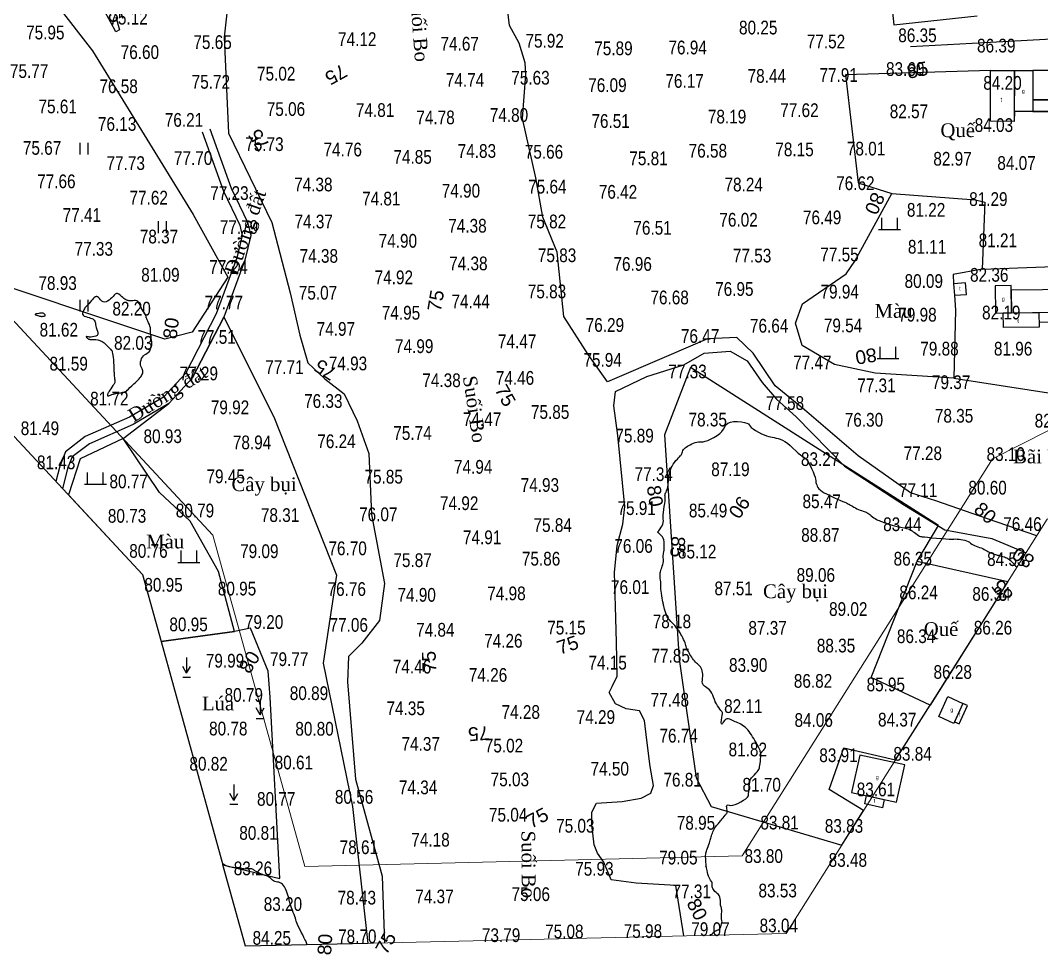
# Model space of a CAD drawing. Header units: metres. Extents: x 429565 to 431255, y 2472510 to 2473324.
# Drawn here: x 429806.6 to 430066.9, y 2472595.3 to 2472833.3 of the extents above; entities that cross this region are included whole.
import ezdxf
from ezdxf.enums import TextEntityAlignment as Align

# ---------------------------------------------------------------- set-up
doc = ezdxf.new("R2010")
doc.units = ezdxf.units.M
doc.layers.get('0').update_dxf_attribs({"color": 50})
for name, color, linetype in [('co2000', 3, 'Continuous'), ('Docao', 7, 'Continuous'), ('duong', 9, 'Continuous'), ('Ghichu', 7, 'Continuous'), ('hanh nha', 6, 'Continuous'), ('lua2000', 3, 'Continuous'), ('mau2000', 3, 'Continuous'), ('MHBS_DongMuc', 3, 'Continuous'), ('nha', 6, 'Continuous'), ('RG', 3, 'Continuous'), ('San', 2, 'Continuous'), ('thuyhe', 4, 'Continuous'), ('tuong', 1, 'Continuous')]:
    doc.layers.add(name, color=color, linetype=linetype)
doc.layers.add('PLine_74', color=74, linetype='Continuous', lineweight=0)
doc.styles.add('ghichu', font='times.ttf', dxfattribs={"height": 1.5})
doc.styles.get("Standard").update_dxf_attribs({"font": 'arial.ttf'})
doc.linetypes.add('DUONG_MEP_NUOC', pattern='A,0.2,[130,ltypeshp.shx,S=0.15,R=0,X=0,Y=0.15],0.05,[130,ltypeshp.shx,S=0.15,R=0,X=0,Y=0.15],1', length=1.25)
doc.linetypes.add('DUONG_MEP_NUOC1', pattern='A,0.2,[130,ltypeshp.shx,S=0.15,R=0,X=0,Y=-0.15],0.05,[130,ltypeshp.shx,S=0.15,R=0,X=0,Y=-0.15],1', length=1.25)
doc.linetypes.add('R_GIOI_TV', pattern='A,0,[133,ltypeshp.shx,S=0.04,R=0,X=-0.03,Y=0],-0.5', length=0.5)

# ---------------------------------------------------------------- blocks, each defined once
blk = doc.blocks.new('cothap')
for p, q in [((-0.214, 0.74), (-0.214, -0.01)), ((0.286, 0.74), (0.286, -0.01))]:
    blk.add_line(p, q)
blk = doc.blocks.new('mau')
for p, q in [((-0.5, 0), (-0.5, 0.75)), ((0.5, 0), (0.5, 0.75)), ((-0.7, 0), (0.7, 0))]:
    blk.add_line(p, q)
blk = doc.blocks.new('luanuoc')
for p, q in [((0, 1), (0, 0)), ((0, 0), (-0.25, 0.433)), ((0, 0), (0.25, 0.433)), ((-0.25, -0.25), (0.25, -0.25))]:
    blk.add_line(p, q)
blk = doc.blocks.new('A$Ce915ad33')
at = {"layer": 'duong', "color": 8}
for points in [[(429852.92, 2472804.93), (429858.41, 2472789.78), (429862.54, 2472781.17), (429863.16, 2472778.48), (429861.82, 2472772.82), (429856.52, 2472758.52), (429848.7, 2472743.33), (429843.13, 2472737.32), (429834.42, 2472732.2), (429823.11, 2472727.27), (429818.08, 2472723.42), (429816.65, 2472719.74), (429815.68, 2472715.82)], [(429854.89, 2472805.64), (429860.34, 2472790.59), (429864.53, 2472781.87), (429865.32, 2472778.47), (429863.83, 2472772.22), (429858.44, 2472757.67), (429850.43, 2472742.11), (429844.46, 2472735.66), (429835.38, 2472730.33), (429824.19, 2472725.45), (429819.83, 2472722.11), (429818.65, 2472719.1), (429817.39, 2472713.99)]]:
    blk.add_lwpolyline(points, dxfattribs=at)
at = {"layer": 'Ghichu', "color": 8}
for points in [[(429919.31, 2472742.68, 0, 0, 0), (429918.8, 2472746.15, 2, 0, 0), (429918.29, 2472749.62, 0, 0, 0)], [(429934.28, 2472627.05, 0, 0, 0), (429934.26, 2472630.56, 2, 0, 0), (429934.23, 2472634.07, 0, 0, 0)]]:
    blk.add_lwpolyline(points, format="xyseb", dxfattribs=at)
at = {"layer": 'MHBS_DongMuc', "color": 8, "elevation": 82}
for points in [[(429834.05, 2472761.9), (429833.88, 2472761.94), (429833.71, 2472762), (429833.55, 2472762.07), (429833.39, 2472762.16), (429833.21, 2472762.28), (429832.99, 2472762.45), (429832.73, 2472762.67), (429832.42, 2472762.94), (429832.07, 2472763.27), (429831.72, 2472763.55), (429831.38, 2472763.69), (429831.07, 2472763.69), (429830.78, 2472763.56), (429830.52, 2472763.29), (429830.25, 2472762.95), (429829.94, 2472762.64), (429829.61, 2472762.34), (429829.24, 2472762.05), (429828.84, 2472761.78), (429828.44, 2472761.59), (429828.05, 2472761.52), (429827.69, 2472761.58), (429827.35, 2472761.77), (429827.04, 2472762.09), (429826.75, 2472762.43), (429826.49, 2472762.68), (429826.27, 2472762.85), (429826.09, 2472762.94), (429825.94, 2472762.94), (429825.82, 2472762.9), (429825.71, 2472762.86), (429825.62, 2472762.82), (429825.55, 2472762.79), (429825.49, 2472762.75), (429825.41, 2472762.68), (429825.26, 2472762.52), (429825.05, 2472762.28), (429824.76, 2472761.95), (429824.41, 2472761.54), (429824.05, 2472761.12), (429823.76, 2472760.79), (429823.53, 2472760.54), (429823.36, 2472760.37), (429823.26, 2472760.29), (429823.17, 2472760.21), (429823.06, 2472760.05), (429822.93, 2472759.83), (429822.77, 2472759.52), (429822.59, 2472759.15), (429822.46, 2472758.76), (429822.47, 2472758.44), (429822.61, 2472758.17), (429822.88, 2472757.97), (429823.29, 2472757.82), (429823.74, 2472757.71), (429824.14, 2472757.59), (429824.49, 2472757.47), (429824.79, 2472757.35), (429825.04, 2472757.23), (429825.25, 2472757.09), (429825.42, 2472756.91), (429825.55, 2472756.69), (429825.66, 2472756.43), (429825.72, 2472756.13), (429825.78, 2472755.8), (429825.86, 2472755.43), (429825.97, 2472755.03), (429826.1, 2472754.59), (429826.25, 2472754.13), (429826.35, 2472753.69), (429826.32, 2472753.33), (429826.16, 2472753.05), (429825.87, 2472752.85), (429825.45, 2472752.73), (429825, 2472752.66), (429824.6, 2472752.63), (429824.25, 2472752.62), (429823.96, 2472752.65), (429823.72, 2472752.7), (429823.54, 2472752.75), (429823.43, 2472752.75), (429823.39, 2472752.7), (429823.42, 2472752.61), (429823.52, 2472752.48), (429823.65, 2472752.33), (429823.77, 2472752.22), (429823.87, 2472752.14), (429823.96, 2472752.09), (429824.04, 2472752.08), (429824.11, 2472752.07), (429824.17, 2472752.07), (429824.22, 2472752.06), (429824.28, 2472752.04), (429824.32, 2472752.03), (429824.42, 2472752.01), (429824.61, 2472751.99), (429824.91, 2472751.98), (429825.31, 2472751.97), (429825.81, 2472751.96), (429826.36, 2472751.9), (429826.9, 2472751.75), (429827.43, 2472751.49), (429827.95, 2472751.13), (429828.47, 2472750.67), (429828.93, 2472750.2), (429829.31, 2472749.81), (429829.59, 2472749.51), (429829.79, 2472749.29), (429829.9, 2472749.16), (429829.97, 2472749.02), (429830.03, 2472748.78), (429830.1, 2472748.44), (429830.17, 2472748), (429830.24, 2472747.45), (429830.31, 2472746.89), (429830.36, 2472746.39), (429830.39, 2472745.95), (429830.42, 2472745.57), (429830.43, 2472745.26), (429830.43, 2472744.98), (429830.44, 2472744.71), (429830.45, 2472744.43), (429830.46, 2472744.16), (429830.47, 2472743.89), (429830.49, 2472743.61), (429830.51, 2472743.32), (429830.53, 2472743), (429830.56, 2472742.67), (429830.6, 2472742.32), (429830.63, 2472741.99), (429830.66, 2472741.71), (429830.68, 2472741.48), (429830.69, 2472741.3), (429830.69, 2472741.17), (429830.66, 2472741.04), (429830.57, 2472740.84), (429830.42, 2472740.58), (429830.22, 2472740.25), (429829.95, 2472739.86), (429829.68, 2472739.46), (429829.45, 2472739.13), (429829.27, 2472738.87), (429829.13, 2472738.66), (429829.05, 2472738.52), (429828.98, 2472738.41), (429828.93, 2472738.28), (429828.88, 2472738.14), (429828.84, 2472737.99), (429828.81, 2472737.83), (429828.81, 2472737.69), (429828.85, 2472737.61), (429828.95, 2472737.58), (429829.09, 2472737.62), (429829.29, 2472737.72), (429829.56, 2472737.85), (429829.93, 2472737.97), (429830.39, 2472738.1), (429830.95, 2472738.22), (429831.61, 2472738.34), (429832.25, 2472738.45), (429832.76, 2472738.56), (429833.14, 2472738.64), (429833.4, 2472738.72), (429833.52, 2472738.78), (429833.63, 2472738.88), (429833.84, 2472739.08), (429834.14, 2472739.36), (429834.54, 2472739.74), (429835.04, 2472740.21), (429835.53, 2472740.67), (429835.92, 2472741.04), (429836.2, 2472741.31), (429836.38, 2472741.47), (429836.46, 2472741.54), (429836.5, 2472741.58), (429836.58, 2472741.67), (429836.7, 2472741.81), (429836.86, 2472742), (429837.07, 2472742.23), (429837.28, 2472742.49), (429837.45, 2472742.74), (429837.6, 2472742.99), (429837.71, 2472743.24), (429837.79, 2472743.48), (429837.83, 2472743.73), (429837.82, 2472743.99), (429837.75, 2472744.27), (429837.64, 2472744.56), (429837.47, 2472744.86), (429837.31, 2472745.18), (429837.22, 2472745.53), (429837.2, 2472745.9), (429837.24, 2472746.3), (429837.36, 2472746.73), (429837.52, 2472747.14), (429837.73, 2472747.5), (429837.97, 2472747.82), (429838.26, 2472748.08), (429838.59, 2472748.29), (429838.91, 2472748.48), (429839.18, 2472748.69), (429839.4, 2472748.9), (429839.58, 2472749.12), (429839.71, 2472749.36), (429839.81, 2472749.6), (429839.9, 2472749.83), (429839.97, 2472750.07), (429840.04, 2472750.3), (429840.09, 2472750.53), (429840.12, 2472750.79), (429840.13, 2472751.09), (429840.11, 2472751.44), (429840.06, 2472751.84), (429839.99, 2472752.29), (429839.91, 2472752.74), (429839.85, 2472753.17), (429839.82, 2472753.56), (429839.8, 2472753.93), (429839.81, 2472754.27), (429839.8, 2472754.6), (429839.75, 2472754.97), (429839.65, 2472755.36), (429839.5, 2472755.79), (429839.31, 2472756.24), (429839.12, 2472756.66), (429838.96, 2472757), (429838.84, 2472757.25), (429838.75, 2472757.42), (429838.7, 2472757.5), (429838.67, 2472757.55), (429838.65, 2472757.6), (429838.64, 2472757.67), (429838.64, 2472757.76), (429838.65, 2472757.85), (429838.63, 2472757.99), (429838.55, 2472758.2), (429838.41, 2472758.48), (429838.21, 2472758.82), (429837.95, 2472759.24), (429837.68, 2472759.68), (429837.44, 2472760.09), (429837.23, 2472760.48), (429837.06, 2472760.84), (429836.92, 2472761.18), (429836.76, 2472761.47), (429836.56, 2472761.69), (429836.3, 2472761.84), (429835.99, 2472761.91), (429835.63, 2472761.91), (429835.26, 2472761.88), (429834.94, 2472761.86), (429834.66, 2472761.85), (429834.42, 2472761.86), (429834.22, 2472761.87), (429834.05, 2472761.9)], [(429812.68, 2472758.53), (429812.56, 2472758.63), (429812.46, 2472758.7), (429812.38, 2472758.74), (429812.31, 2472758.75), (429812.25, 2472758.75), (429812.19, 2472758.75), (429812.14, 2472758.74), (429812.09, 2472758.74), (429812.05, 2472758.74), (429811.97, 2472758.73), (429811.83, 2472758.71), (429811.6, 2472758.68), (429811.31, 2472758.64), (429810.94, 2472758.58), (429810.61, 2472758.51), (429810.42, 2472758.44), (429810.38, 2472758.36), (429810.48, 2472758.27), (429810.73, 2472758.18), (429811.03, 2472758.1), (429811.29, 2472758.03), (429811.52, 2472757.97), (429811.71, 2472757.94), (429811.85, 2472757.91), (429811.99, 2472757.9), (429812.14, 2472757.9), (429812.3, 2472757.91), (429812.48, 2472757.93), (429812.66, 2472757.95), (429812.82, 2472757.99), (429812.92, 2472758.06), (429812.95, 2472758.15), (429812.91, 2472758.26), (429812.81, 2472758.4), (429812.68, 2472758.53)], [(429982.78, 2472600.24), (429983.31, 2472600.93), (429983.46, 2472601.08), (429983.59, 2472601.21), (429983.73, 2472601.31), (429983.86, 2472601.37), (429983.99, 2472601.42), (429984.12, 2472601.48), (429984.26, 2472601.53), (429984.41, 2472601.59), (429984.56, 2472601.65), (429984.71, 2472601.74), (429984.86, 2472601.9), (429985, 2472602.12), (429985.13, 2472602.4), (429985.26, 2472602.75), (429985.36, 2472603.1), (429985.43, 2472603.41), (429985.46, 2472603.68), (429985.45, 2472603.9), (429985.4, 2472604.08), (429985.34, 2472604.26), (429985.31, 2472604.52), (429985.3, 2472604.85), (429985.31, 2472605.24), (429985.34, 2472605.71), (429985.38, 2472606.17), (429985.38, 2472606.58), (429985.36, 2472606.91), (429985.31, 2472607.19), (429985.24, 2472607.4), (429985.16, 2472607.61), (429985.1, 2472607.88), (429985.06, 2472608.21), (429985.04, 2472608.61), (429985.03, 2472609.07), (429985, 2472609.53), (429984.91, 2472609.95), (429984.75, 2472610.32), (429984.52, 2472610.64), (429984.23, 2472610.91), (429983.93, 2472611.16), (429983.66, 2472611.4), (429983.45, 2472611.64), (429983.27, 2472611.88), (429983.14, 2472612.11), (429983.04, 2472612.34), (429982.97, 2472612.56), (429982.93, 2472612.77), (429982.93, 2472612.97), (429982.95, 2472613.17), (429982.96, 2472613.36), (429982.92, 2472613.57), (429982.84, 2472613.8), (429982.71, 2472614.04), (429982.54, 2472614.29), (429982.34, 2472614.58), (429982.17, 2472614.92), (429982.01, 2472615.31), (429981.88, 2472615.76), (429981.76, 2472616.25), (429981.66, 2472616.72), (429981.57, 2472617.1), (429981.51, 2472617.37), (429981.46, 2472617.55), (429981.43, 2472617.64), (429981.4, 2472617.67), (429981.39, 2472617.7), (429981.38, 2472617.73), (429981.37, 2472617.76), (429981.37, 2472617.78), (429981.37, 2472617.8), (429981.38, 2472617.82), (429981.39, 2472617.84), (429981.4, 2472617.86), (429981.41, 2472617.88), (429981.41, 2472617.95), (429981.41, 2472618.13), (429981.39, 2472618.41), (429981.36, 2472618.79), (429981.32, 2472619.27), (429981.29, 2472619.77), (429981.27, 2472620.21), (429981.27, 2472620.59), (429981.3, 2472620.89), (429981.34, 2472621.14), (429981.4, 2472621.38), (429981.5, 2472621.67), (429981.61, 2472622.02), (429981.75, 2472622.42), (429981.92, 2472622.88), (429982.09, 2472623.35), (429982.23, 2472623.76), (429982.36, 2472624.13), (429982.46, 2472624.45), (429982.54, 2472624.73), (429982.62, 2472624.99), (429982.7, 2472625.28), (429982.79, 2472625.58), (429982.89, 2472625.9), (429982.99, 2472626.25), (429983.11, 2472626.6), (429983.26, 2472626.94), (429983.43, 2472627.27), (429983.63, 2472627.59), (429983.86, 2472627.91), (429984.09, 2472628.21), (429984.31, 2472628.48), (429984.52, 2472628.73), (429984.71, 2472628.95), (429984.88, 2472629.15), (429985.06, 2472629.35), (429985.26, 2472629.59), (429985.49, 2472629.85), (429985.74, 2472630.15), (429986.01, 2472630.47), (429986.28, 2472630.79), (429986.49, 2472631.06), (429986.64, 2472631.28), (429986.75, 2472631.46), (429986.8, 2472631.59), (429986.81, 2472631.71), (429986.8, 2472631.9), (429986.77, 2472632.13), (429986.72, 2472632.41), (429986.65, 2472632.75), (429986.6, 2472633.07), (429986.65, 2472633.29), (429986.78, 2472633.41), (429986.99, 2472633.44), (429987.3, 2472633.37), (429987.69, 2472633.31), (429988.18, 2472633.37), (429988.77, 2472633.53), (429989.45, 2472633.81), (429990.22, 2472634.19), (429990.96, 2472634.62), (429991.53, 2472635.02), (429991.94, 2472635.39), (429992.17, 2472635.74), (429992.24, 2472636.05), (429992.24, 2472636.38), (429992.25, 2472636.75), (429992.29, 2472637.18), (429992.34, 2472637.65), (429992.41, 2472638.18), (429992.48, 2472638.68), (429992.54, 2472639.09), (429992.57, 2472639.41), (429992.59, 2472639.64), (429992.59, 2472639.77), (429992.63, 2472639.89), (429992.76, 2472640.09), (429992.98, 2472640.36), (429993.29, 2472640.7), (429993.7, 2472641.12), (429994.11, 2472641.54), (429994.44, 2472641.9), (429994.69, 2472642.21), (429994.86, 2472642.45), (429994.94, 2472642.64), (429994.99, 2472642.84), (429995.04, 2472643.14), (429995.1, 2472643.53), (429995.16, 2472644.02), (429995.23, 2472644.61), (429995.29, 2472645.19), (429995.34, 2472645.65), (429995.37, 2472646.01), (429995.38, 2472646.26), (429995.37, 2472646.4), (429995.35, 2472646.5), (429995.32, 2472646.64), (429995.27, 2472646.83), (429995.21, 2472647.06), (429995.14, 2472647.33), (429995.03, 2472647.65), (429994.88, 2472648), (429994.69, 2472648.41), (429994.45, 2472648.85), (429994.16, 2472649.34), (429993.86, 2472649.84), (429993.55, 2472650.33), (429993.25, 2472650.81), (429992.95, 2472651.28), (429992.65, 2472651.74), (429992.34, 2472652.18), (429992.02, 2472652.57), (429991.68, 2472652.93), (429991.33, 2472653.25), (429990.96, 2472653.53), (429990.59, 2472653.77), (429990.23, 2472653.99), (429989.87, 2472654.19), (429989.52, 2472654.35), (429989.18, 2472654.49), (429988.84, 2472654.61), (429988.49, 2472654.75), (429988.14, 2472654.91), (429987.78, 2472655.07), (429987.41, 2472655.25), (429987.05, 2472655.37), (429986.71, 2472655.36), (429986.38, 2472655.21), (429986.07, 2472654.92), (429985.78, 2472654.5), (429985.54, 2472654.14), (429985.38, 2472654.01), (429985.29, 2472654.12), (429985.28, 2472654.47), (429985.35, 2472655.05), (429985.45, 2472655.69), (429985.51, 2472656.21), (429985.56, 2472656.6), (429985.57, 2472656.85), (429985.56, 2472656.99), (429985.5, 2472657.09), (429985.38, 2472657.27), (429985.19, 2472657.52), (429984.94, 2472657.84), (429984.63, 2472658.24), (429984.3, 2472658.69), (429984.01, 2472659.17), (429983.74, 2472659.7), (429983.51, 2472660.26), (429983.31, 2472660.85), (429983.1, 2472661.43), (429982.86, 2472661.94), (429982.58, 2472662.37), (429982.26, 2472662.74), (429981.9, 2472663.03), (429981.55, 2472663.28), (429981.25, 2472663.5), (429981, 2472663.7), (429980.8, 2472663.88), (429980.64, 2472664.04), (429980.53, 2472664.22), (429980.46, 2472664.48), (429980.43, 2472664.82), (429980.44, 2472665.25), (429980.49, 2472665.75), (429980.54, 2472666.27), (429980.54, 2472666.75), (429980.5, 2472667.19), (429980.41, 2472667.6), (429980.29, 2472667.97), (429980.12, 2472668.3), (429979.93, 2472668.6), (429979.72, 2472668.88), (429979.48, 2472669.13), (429979.21, 2472669.36), (429978.94, 2472669.58), (429978.67, 2472669.83), (429978.42, 2472670.11), (429978.18, 2472670.42), (429977.95, 2472670.75), (429977.73, 2472671.1), (429977.51, 2472671.45), (429977.29, 2472671.79), (429977.08, 2472672.14), (429976.87, 2472672.49), (429976.67, 2472672.83), (429976.51, 2472673.16), (429976.38, 2472673.47), (429976.29, 2472673.78), (429976.22, 2472674.07), (429976.15, 2472674.37), (429976.03, 2472674.72), (429975.87, 2472675.11), (429975.67, 2472675.55), (429975.43, 2472676.02), (429975.18, 2472676.49), (429974.97, 2472676.89), (429974.78, 2472677.24), (429974.63, 2472677.53), (429974.51, 2472677.76), (429974.36, 2472677.99), (429974.13, 2472678.3), (429973.81, 2472678.69), (429973.4, 2472679.15), (429972.91, 2472679.68), (429972.43, 2472680.19), (429972.05, 2472680.59), (429971.78, 2472680.88), (429971.61, 2472681.06), (429971.55, 2472681.13), (429971.54, 2472681.14), (429971.53, 2472681.17), (429971.52, 2472681.2), (429971.51, 2472681.23), (429971.49, 2472681.28), (429971.46, 2472681.38), (429971.39, 2472681.58), (429971.29, 2472681.88), (429971.15, 2472682.29), (429970.98, 2472682.8), (429970.82, 2472683.31), (429970.69, 2472683.73), (429970.59, 2472684.06), (429970.54, 2472684.29), (429970.52, 2472684.43), (429970.51, 2472684.52), (429970.5, 2472684.6), (429970.49, 2472684.67), (429970.48, 2472684.74), (429970.46, 2472684.81), (429970.43, 2472684.93), (429970.38, 2472685.19), (429970.31, 2472685.57), (429970.22, 2472686.07), (429970.12, 2472686.71), (429970.01, 2472687.36), (429969.94, 2472687.92), (429969.89, 2472688.38), (429969.87, 2472688.74), (429969.88, 2472689.01), (429969.9, 2472689.25), (429969.89, 2472689.55), (429969.87, 2472689.89), (429969.82, 2472690.28), (429969.76, 2472690.72), (429969.7, 2472691.17), (429969.67, 2472691.57), (429969.66, 2472691.94), (429969.67, 2472692.26), (429969.7, 2472692.55), (429969.77, 2472692.83), (429969.85, 2472693.15), (429969.95, 2472693.49), (429970.08, 2472693.86), (429970.23, 2472694.27), (429970.37, 2472694.67), (429970.47, 2472695.06), (429970.52, 2472695.42), (429970.54, 2472695.76), (429970.52, 2472696.07), (429970.48, 2472696.38), (429970.47, 2472696.68), (429970.48, 2472696.99), (429970.52, 2472697.29), (429970.58, 2472697.6), (429970.64, 2472697.94), (429970.69, 2472698.34), (429970.72, 2472698.79), (429970.74, 2472699.3), (429970.74, 2472699.88), (429970.7, 2472700.45), (429970.61, 2472700.95), (429970.46, 2472701.38), (429970.25, 2472701.75), (429969.98, 2472702.05), (429969.71, 2472702.29), (429969.49, 2472702.49), (429969.32, 2472702.65), (429969.21, 2472702.76), (429969.15, 2472702.83), (429969.13, 2472702.88), (429969.12, 2472702.93), (429969.12, 2472702.98), (429969.14, 2472703.02), (429969.18, 2472703.06), (429969.24, 2472703.14), (429969.35, 2472703.29), (429969.51, 2472703.51), (429969.71, 2472703.8), (429969.96, 2472704.16), (429970.2, 2472704.56), (429970.37, 2472704.98), (429970.48, 2472705.4), (429970.52, 2472705.84), (429970.49, 2472706.28), (429970.46, 2472706.77), (429970.46, 2472707.33), (429970.5, 2472707.97), (429970.59, 2472708.68), (429970.71, 2472709.46), (429970.84, 2472710.22), (429970.93, 2472710.86), (429970.97, 2472711.37), (429970.98, 2472711.75), (429970.95, 2472712.01), (429970.92, 2472712.22), (429970.93, 2472712.43), (429970.98, 2472712.66), (429971.07, 2472712.9), (429971.19, 2472713.15), (429971.33, 2472713.42), (429971.45, 2472713.74), (429971.56, 2472714.09), (429971.64, 2472714.49), (429971.72, 2472714.93), (429971.77, 2472715.36), (429971.82, 2472715.73), (429971.86, 2472716.05), (429971.88, 2472716.31), (429971.9, 2472716.51), (429971.9, 2472716.68), (429971.91, 2472716.83), (429971.91, 2472716.97), (429971.91, 2472717.1), (429971.91, 2472717.22), (429971.93, 2472717.38), (429971.98, 2472717.61), (429972.06, 2472717.92), (429972.18, 2472718.31), (429972.34, 2472718.78), (429972.53, 2472719.28), (429972.76, 2472719.77), (429973.03, 2472720.24), (429973.35, 2472720.7), (429973.71, 2472721.14), (429974.07, 2472721.54), (429974.36, 2472721.87), (429974.61, 2472722.14), (429974.8, 2472722.34), (429974.93, 2472722.47), (429975.04, 2472722.59), (429975.13, 2472722.74), (429975.23, 2472722.93), (429975.31, 2472723.16), (429975.39, 2472723.42), (429975.49, 2472723.69), (429975.63, 2472723.94), (429975.82, 2472724.18), (429976.05, 2472724.4), (429976.33, 2472724.6), (429976.64, 2472724.8), (429976.99, 2472724.99), (429977.36, 2472725.18), (429977.76, 2472725.38), (429978.19, 2472725.57), (429978.63, 2472725.74), (429979.06, 2472725.86), (429979.47, 2472725.94), (429979.87, 2472725.97), (429980.25, 2472725.96), (429980.68, 2472725.97), (429981.2, 2472726.09), (429981.83, 2472726.31), (429982.55, 2472726.63), (429983.38, 2472727.06), (429984.19, 2472727.55), (429984.87, 2472728.06), (429985.43, 2472728.6), (429985.86, 2472729.17), (429986.15, 2472729.76), (429986.47, 2472730.3), (429986.96, 2472730.7), (429987.61, 2472730.97), (429988.42, 2472731.1), (429989.41, 2472731.1), (429990.38, 2472731.01), (429991.16, 2472730.88), (429991.76, 2472730.7), (429992.17, 2472730.48), (429992.39, 2472730.23), (429992.59, 2472729.93), (429992.92, 2472729.6), (429993.39, 2472729.24), (429994, 2472728.84), (429994.74, 2472728.41), (429995.51, 2472728), (429996.21, 2472727.68), (429996.82, 2472727.43), (429997.37, 2472727.26), (429997.83, 2472727.17), (429998.27, 2472727.11), (429998.73, 2472727.02), (429999.22, 2472726.9), (429999.74, 2472726.76), (430000.28, 2472726.59), (430000.85, 2472726.36), (430001.46, 2472726.01), (430002.11, 2472725.55), (430002.81, 2472724.97), (430003.53, 2472724.29), (430004.24, 2472723.6), (430004.88, 2472723.03), (430005.43, 2472722.58), (430005.91, 2472722.24), (430006.3, 2472722.02), (430006.67, 2472721.78), (430007.05, 2472721.37), (430007.44, 2472720.8), (430007.84, 2472720.07), (430008.26, 2472719.17), (430008.65, 2472718.27), (430008.95, 2472717.51), (430009.16, 2472716.9), (430009.3, 2472716.44), (430009.34, 2472716.12), (430009.37, 2472715.87), (430009.41, 2472715.6), (430009.49, 2472715.31), (430009.59, 2472714.99), (430009.71, 2472714.65), (430009.9, 2472714.3), (430010.17, 2472713.96), (430010.52, 2472713.63), (430010.96, 2472713.3), (430011.49, 2472712.98), (430012.09, 2472712.66), (430012.73, 2472712.33), (430013.42, 2472712), (430014.15, 2472711.66), (430014.93, 2472711.32), (430015.68, 2472711), (430016.29, 2472710.73), (430016.79, 2472710.52), (430017.15, 2472710.35), (430017.4, 2472710.24), (430017.56, 2472710.16), (430017.7, 2472710.09), (430017.81, 2472710.03), (430017.89, 2472709.99), (430017.94, 2472709.96), (430018.01, 2472709.92), (430018.16, 2472709.83), (430018.38, 2472709.7), (430018.68, 2472709.53), (430019.04, 2472709.32), (430019.45, 2472709.1), (430019.85, 2472708.9), (430020.25, 2472708.71), (430020.65, 2472708.55), (430021.04, 2472708.4), (430021.41, 2472708.28), (430021.72, 2472708.17), (430021.97, 2472708.08), (430022.16, 2472708), (430022.3, 2472707.95), (430022.43, 2472707.88), (430022.61, 2472707.76), (430022.84, 2472707.6), (430023.11, 2472707.38), (430023.43, 2472707.12), (430023.78, 2472706.85), (430024.13, 2472706.6), (430024.48, 2472706.38), (430024.84, 2472706.18), (430025.19, 2472706.01), (430025.54, 2472705.87), (430025.84, 2472705.74), (430026.1, 2472705.63), (430026.32, 2472705.53), (430026.5, 2472705.46), (430026.7, 2472705.38), (430026.98, 2472705.28), (430027.34, 2472705.17), (430027.77, 2472705.03), (430028.29, 2472704.87), (430028.86, 2472704.7), (430029.45, 2472704.55), (430030.07, 2472704.4), (430030.71, 2472704.26), (430031.37, 2472704.13), (430032, 2472704.01), (430032.52, 2472703.89), (430032.94, 2472703.77), (430033.26, 2472703.65), (430033.48, 2472703.53), (430033.67, 2472703.4), (430033.91, 2472703.23), (430034.19, 2472703.03), (430034.51, 2472702.8), (430034.87, 2472702.54), (430035.23, 2472702.29), (430035.55, 2472702.09), (430035.82, 2472701.93), (430036.04, 2472701.83), (430036.23, 2472701.78), (430036.51, 2472701.75), (430037.04, 2472701.69), (430037.81, 2472701.61), (430038.83, 2472701.51), (430040.1, 2472701.39), (430041.39, 2472701.28), (430042.49, 2472701.2), (430043.38, 2472701.16), (430044.08, 2472701.14), (430044.57, 2472701.16), (430044.98, 2472701.18), (430045.42, 2472701.17), (430045.88, 2472701.13), (430046.36, 2472701.06), (430046.86, 2472700.96), (430047.35, 2472700.84), (430047.8, 2472700.69), (430048.19, 2472700.52), (430048.53, 2472700.33), (430048.82, 2472700.12), (430049.1, 2472699.9), (430049.43, 2472699.7), (430049.79, 2472699.52), (430050.2, 2472699.35), (430050.65, 2472699.2), (430051.1, 2472699.05), (430051.52, 2472698.89), (430051.92, 2472698.72), (430052.28, 2472698.54), (430052.6, 2472698.36), (430052.92, 2472698.17), (430053.24, 2472697.99), (430053.56, 2472697.83), (430053.89, 2472697.68), (430054.23, 2472697.54), (430054.55, 2472697.42), (430054.85, 2472697.31), (430055.13, 2472697.22), (430055.38, 2472697.15), (430055.61, 2472697.08), (430055.84, 2472697.03), (430056.1, 2472696.96), (430056.39, 2472696.89), (430056.72, 2472696.81), (430057.07, 2472696.71), (430057.43, 2472696.61), (430057.75, 2472696.49), (430058.05, 2472696.36), (430058.32, 2472696.21), (430058.55, 2472696.05), (430058.77, 2472695.88), (430058.97, 2472695.71), (430059.16, 2472695.54), (430059.34, 2472695.37), (430059.5, 2472695.2), (430059.66, 2472695.04), (430059.82, 2472694.87), (430059.97, 2472694.71), (430060.13, 2472694.54), (430060.28, 2472694.38), (430060.65, 2472693.99)], [(429879.72, 2472597.78), (429879.35, 2472598.77), (429879.15, 2472599.19), (429878.9, 2472599.7), (429878.59, 2472600.31), (429878.21, 2472601.02), (429877.83, 2472601.74), (429877.52, 2472602.38), (429877.27, 2472602.94), (429877.08, 2472603.42), (429876.95, 2472603.82), (429876.84, 2472604.2), (429876.71, 2472604.6), (429876.55, 2472605.04), (429876.38, 2472605.52), (429876.18, 2472606.02), (429875.96, 2472606.59), (429875.74, 2472607.25), (429875.5, 2472607.99), (429875.25, 2472608.83), (429875, 2472609.76), (429874.74, 2472610.66), (429874.48, 2472611.43), (429874.22, 2472612.07), (429873.96, 2472612.57), (429873.7, 2472612.94), (429873.43, 2472613.21), (429873.14, 2472613.43), (429872.83, 2472613.6), (429872.5, 2472613.72), (429872.15, 2472613.79), (429871.8, 2472613.85), (429871.47, 2472613.95), (429871.16, 2472614.1), (429870.87, 2472614.29), (429870.61, 2472614.52), (429870.35, 2472614.75), (429870.09, 2472614.95), (429869.83, 2472615.12), (429869.57, 2472615.25), (429869.31, 2472615.34), (429869.03, 2472615.43), (429868.71, 2472615.55), (429868.35, 2472615.7), (429867.94, 2472615.87), (429867.49, 2472616.08), (429867.05, 2472616.29), (429866.69, 2472616.47), (429866.4, 2472616.64), (429866.18, 2472616.78), (429866.03, 2472616.9), (429865.92, 2472617), (429865.77, 2472617.07), (429865.61, 2472617.13), (429865.42, 2472617.16), (429865.21, 2472617.17), (429864.99, 2472617.17), (429864.76, 2472617.16), (429864.53, 2472617.15), (429864.3, 2472617.13), (429864.06, 2472617.11), (429863.82, 2472617.1), (429863.6, 2472617.11), (429863.4, 2472617.13), (429863.21, 2472617.17), (429863.04, 2472617.22), (429862.85, 2472617.28), (429862.62, 2472617.33), (429862.35, 2472617.37), (429862.04, 2472617.4), (429861.68, 2472617.42), (429861.3, 2472617.44), (429860.93, 2472617.48), (429860.57, 2472617.53), (429860.22, 2472617.6), (429859.87, 2472617.68), (429859.56, 2472617.77), (429859.32, 2472617.83), (429859.15, 2472617.88), (429859.05, 2472617.91), (429859.01, 2472617.92), (429858.99, 2472617.93), (429858.94, 2472617.96), (429858.85, 2472618), (429858.74, 2472618.07), (429858.59, 2472618.16), (429858.18, 2472618.4)]]:
    blk.add_lwpolyline(points, dxfattribs=at)
at = {"layer": 'nha', "color": 8}
blk.add_lwpolyline([(430045.02, 2472845.2), (430028.06, 2472843.37), (430029.27, 2472832.19), (430050.45, 2472834.43)], dxfattribs=at)
for points in [[(430059.97, 2472820.49), (430059.93, 2472807.58), (430053.86, 2472807.59), (430053.9, 2472820.5)], [(430064.69, 2472820.49), (430064.69, 2472810.08), (430059.97, 2472810.08), (430059.97, 2472820.49)], [(430064.69, 2472820.49), (430064.69, 2472813.03), (430073, 2472813.03), (430073, 2472820.49)], [(430073, 2472813.03), (430064.69, 2472813.03), (430064.69, 2472810.08), (430073, 2472810.08)], [(430044.5, 2472766.22), (430044.71, 2472763.28), (430047.73, 2472763.5), (430047.52, 2472766.44)], [(430059.23, 2472758.8), (430059.13, 2472765.72), (430055.08, 2472765.66), (430055.18, 2472758.75)], [(430059.15, 2472764.56), (430059.23, 2472758.8), (430075.23, 2472759.01), (430075.16, 2472764.77)], [(430057.16, 2472758.78), (430066.24, 2472758.9), (430066.29, 2472755.15), (430057.21, 2472755.03)], [(430043.01, 2472661.04), (430046.84, 2472659.29), (430044.51, 2472654.18), (430040.68, 2472655.93)], [(430046.84, 2472659.29), (430044.71, 2472654.62), (430045.93, 2472654.06), (430048.06, 2472658.73)], [(430018.49, 2472636.64), (430029.94, 2472634.13), (430032.03, 2472643.63), (430020.58, 2472646.15)], [(430022.29, 2472635.81), (430026.82, 2472634.81), (430026.36, 2472632.73), (430021.83, 2472633.73)]]:
    blk.add_lwpolyline(points, close=True, dxfattribs=at)
at = {"layer": 'PLine_74', "color": 8, "flags": 128}
for points in [[(430755.16, 2472869.51), (430572.78, 2472900.71), (430404.39, 2472985.78), (430266.67, 2472993.77), (430127.6, 2472940.94), (430111.2, 2472980.26), (430078.3, 2473053.71), (429969.3, 2473162.16), (429793.99, 2473147.91), (429784.41, 2473322.08), (429565.63, 2473315.24), (429616.9, 2472965.41), (429670.7, 2472871.67), (429837.73, 2472692.12), (429864, 2472597.41), (430001.8, 2472600.69), (430068.37, 2472706.22), (430291.61, 2472819.2), (430384.04, 2472791.81), (430513.54, 2472748.35), (430684.57, 2472710.27)], [(430745.85, 2472850.81), (430566.44, 2472881.51), (430399.08, 2472966.06), (430269.78, 2472973.55), (430116.59, 2472915.37), (430092.84, 2472972.32), (430061.56, 2473042.15), (429961.73, 2473141.48), (429775.15, 2473126.31), (429765.51, 2473301.48), (429588.67, 2473295.95), (429636.14, 2472972.07), (429636.14, 2472972.07), (429686.91, 2472883.62), (429855.7, 2472702.17), (429879.11, 2472617.77), (429990.6, 2472620.43), (430054.41, 2472721.57), (430289.67, 2472840.63), (430390.06, 2472810.88), (430518.91, 2472767.64), (430692.33, 2472729.03)], [(430745.85, 2472850.81), (430566.44, 2472881.51), (430399.08, 2472966.06), (430269.78, 2472973.55), (430116.59, 2472915.37), (430092.84, 2472972.32), (430061.56, 2473042.15), (429961.73, 2473141.48), (429775.15, 2473126.31), (429765.51, 2473301.48), (429588.67, 2473295.95), (429636.14, 2472972.07), (429636.14, 2472972.07), (429686.91, 2472883.62), (429855.7, 2472702.17), (429879.11, 2472617.77), (429990.6, 2472620.43), (430054.41, 2472721.57), (430289.67, 2472840.63), (430390.06, 2472810.88), (430518.91, 2472767.64), (430692.33, 2472729.03)]]:
    blk.add_lwpolyline(points, dxfattribs=at)
at = {"layer": 'RG', "color": 8, "linetype": 'R_GIOI_TV', "ltscale": 3}
for points in [[(429772.86, 2472892.64), (429824.98, 2472825.54), (429850.65, 2472783.84), (429859.51, 2472767.89), (429850.43, 2472753.9), (429843.43, 2472752.09), (429789.17, 2472770.21), (429775.48, 2472759.04), (429741.21, 2472795.88), (429751.9, 2472814.06), (429741.78, 2472843.44), (429735.55, 2472874.78)], [(430053.9, 2472820.5), (430016.94, 2472819.45), (430020.16, 2472791.92), (430028.76, 2472789.17), (430050.07, 2472787.58), (430052.46, 2472787.01), (430051.73, 2472769.9), (430081.43, 2472770.99), (430078.77, 2472787.23), (430077.95, 2472795.6), (430076.08, 2472809.87), (430073, 2472810.08), (430064.69, 2472810.08), (430059.97, 2472810.08), (430059.93, 2472807.58), (430053.86, 2472807.59)], [(430044.57, 2472742.14), (430024.49, 2472743.43), (430014.09, 2472745.67), (430005.85, 2472750.5), (430004.19, 2472756.13), (430006, 2472761.11), (430017.12, 2472768.72), (430019.29, 2472771.96), (430028.76, 2472789.17), (430050.07, 2472787.58), (430052.46, 2472787.01), (430051.73, 2472769.9), (430044.37, 2472768.56), (430044.5, 2472766.22), (430044.71, 2472763.28), (430045, 2472759.45)], [(429858.44, 2472757.67), (429871.19, 2472732.31), (429887.15, 2472691.95), (429883.79, 2472669.56), (429891.29, 2472633.06), (429895.2, 2472598.15), (429864, 2472597.41), (429858.25, 2472618.14), (429872.74, 2472614.68), (429870.3, 2472660.87), (429869.76, 2472667.5), (429865.29, 2472678.46), (429861.22, 2472677.6), (429857.1, 2472692.9), (429849.87, 2472705.68), (429842.05, 2472713.03), (429832.78, 2472726.8), (429844.46, 2472735.66), (429850.43, 2472742.11)], [(430040.62, 2472704.64), (430040.62, 2472704.64), (430006.48, 2472726.37), (429977.43, 2472744.85), (429970.77, 2472727.72), (429974.57, 2472670.6), (429978.89, 2472640.36), (429982.68, 2472633.07), (430016.01, 2472623.22), (430021.56, 2472632.02), (430012.76, 2472637.34), (430016.5, 2472647.99), (430029.71, 2472644.94), (430038.47, 2472658.83), (430023.44, 2472665.93), (430035.17, 2472695.49)], [(429832.78, 2472726.8), (429821.82, 2472721.58), (429818.84, 2472712.42), (429837.73, 2472692.12), (429842.47, 2472675.03), (429861.22, 2472677.6), (429857.1, 2472692.9), (429849.87, 2472705.68), (429842.05, 2472713.03)], [(430035.17, 2472695.49), (430058.35, 2472690.33), (430038.47, 2472658.83), (430023.44, 2472665.93)], [(429861.22, 2472677.6), (429842.47, 2472675.03), (429858.25, 2472618.14), (429872.74, 2472614.68), (429870.3, 2472660.87), (429869.76, 2472667.5), (429865.29, 2472678.46)]]:
    blk.add_lwpolyline(points, close=True, dxfattribs=at)
at = {"layer": 'San', "color": 8}
blk.add_lwpolyline([(430078.01, 2472764.81), (430082.87, 2472764.66), (430083.25, 2472756.55), (430066.27, 2472756.32)], dxfattribs=at)
at = {"layer": 'thuyhe', "color": 5, "linetype": 'DUONG_MEP_NUOC', "ltscale": 3}
for points in [[(429956.29, 2472741.24), (429951.3, 2472748.2), (429945.17, 2472757.89), (429943.45, 2472774.22), (429939.74, 2472783.2), (429938.03, 2472793.18), (429934.6, 2472808.29), (429935.45, 2472819.49), (429935.31, 2472822.48), (429933.74, 2472827.47), (429931.32, 2472832.03), (429930.32, 2472839.87)], [(429860.12, 2472842.9), (429858.55, 2472828.99), (429859.67, 2472804.54), (429870.69, 2472781.8), (429875.41, 2472763.85), (429877.88, 2472753.08), (429879.91, 2472746.05), (429884.18, 2472742.01), (429889.12, 2472738.2), (429892.49, 2472731.24), (429895.41, 2472722.94), (429896.1, 2472707.38), (429899.46, 2472689.88), (429898.12, 2472680.45), (429893.63, 2472674.62), (429890.26, 2472671.26), (429890.03, 2472664.75), (429892.06, 2472639.98), (429898.8, 2472615.3), (429899.46, 2472598.25)], [(429975.68, 2472600.07), (429973.65, 2472612.94), (429963.53, 2472613.52), (429957.16, 2472614.39), (429955.3, 2472618.88), (429953.73, 2472621.16), (429952.87, 2472623.3), (429952.3, 2472628.43), (429952.3, 2472631.57), (429953.44, 2472633.85), (429960.01, 2472634.28), (429964.86, 2472635.13), (429967.28, 2472636.41), (429968, 2472638.41), (429967.14, 2472643.26), (429966.28, 2472649.96), (429965.71, 2472654.94), (429964.43, 2472657.37), (429961.01, 2472657.94), (429958.29, 2472659.22), (429956.73, 2472662.07), (429957.44, 2472663.64), (429958.72, 2472666.2), (429958.58, 2472674.86), (429958.29, 2472683.98), (429958.01, 2472692.67), (429958.72, 2472699.52), (429960.15, 2472704.93), (429960.72, 2472709.49), (429958.86, 2472727.53), (429957.86, 2472735.08), (429958.29, 2472738.75)]]:
    blk.add_lwpolyline(points, dxfattribs=at)
at = {"layer": 'thuyhe', "color": 8, "linetype": 'DUONG_MEP_NUOC1', "ltscale": 3}
blk.add_lwpolyline([(429830.95, 2472834.16), (429831.85, 2472830.92), (429830.95, 2472830.4), (429829.65, 2472832.73), (429827.71, 2472836.36)], dxfattribs=at)
at = {"layer": 'thuyhe', "color": 8, "linetype": 'DUONG_MEP_NUOC', "ltscale": 3}
for points in [[(430065.72, 2472702.02), (430053.12, 2472706.28), (430039.99, 2472710.93), (430033.5, 2472712.92), (430020.19, 2472722.39), (430006.52, 2472734.1), (429999.03, 2472740.24), (429993.38, 2472748.55), (429989.22, 2472752.54), (429981.74, 2472752.21), (429971.92, 2472747.89), (429956.29, 2472741.24)], [(429958.29, 2472738.75), (429966.27, 2472742.57), (429975.75, 2472745.56), (429980.9, 2472748.55), (429987.56, 2472749.05), (429991.88, 2472746.56), (429995.71, 2472741.08), (429999.36, 2472736.76), (430004.35, 2472732.27), (430016.68, 2472719.76), (430031.98, 2472709.79), (430042.29, 2472703.48), (430054.26, 2472701.32), (430062.96, 2472697.63)]]:
    blk.add_lwpolyline(points, dxfattribs=at)
at = {"layer": 'tuong', "color": 8}
for points in [[(430067.56, 2472842.82), (430071, 2472836.1), (430071.44, 2472834.59), (430072.61, 2472828.65), (430049.25, 2472827.42), (430033.49, 2472826.53)], [(430044.71, 2472763.28), (430045, 2472759.45), (430044.57, 2472742.14), (430075.8, 2472737.27), (430088.12, 2472735.24), (430089.72, 2472735.18), (430088.81, 2472742.31), (430086.19, 2472752.1), (430085.33, 2472756.48)]]:
    blk.add_lwpolyline(points, dxfattribs=at)
at = {"layer": 'co2000', "color": 8, "xscale": 4, "yscale": 4, "zscale": 4}
for p in [(429822.62, 2472799.16), (429842.62, 2472779.16), (429822.62, 2472759.16)]:
    blk.add_blockref('cothap', p, dxfattribs=at)
at = {"layer": 'lua2000', "color": 8, "xscale": 4, "yscale": 4, "zscale": 4}
for p in [(429848.98, 2472666.99), (429867.73, 2472656.42), (429861.04, 2472634.6)]:
    blk.add_blockref('luanuoc', p, dxfattribs=at)
at = {"layer": 'mau2000', "color": 8, "xscale": 4, "yscale": 4, "zscale": 4}
for p in [(430028.16, 2472780.01), (430027.76, 2472747.12), (429825.75, 2472715.15), (429849.57, 2472695.22)]:
    blk.add_blockref('mau', p, dxfattribs=at)
at = {"layer": 'Docao', "color": 8, "width": 0.8}
for s, p in [('75.12', (429829.29, 2472832.24)), ('75.95', (429808.07, 2472828.46)), ('80.25', (429989.79, 2472829.72)), ('75.65', (429850.71, 2472826.01)), ('74.12', (429887.58, 2472826.77)), ('75.92', (429935.36, 2472826.35)), ('77.52', (430007.06, 2472826.17)), ('86.35', (430030.38, 2472827.75)), ('76.60', (429832.18, 2472823.46)), ('74.67', (429913.7, 2472825.6)), ('75.89', (429952.89, 2472824.43)), ('76.94', (429971.8, 2472824.64)), ('86.39', (430050.46, 2472825.12)), ('75.77', (429803.95, 2472818.63)), ('75.02', (429866.93, 2472817.97)), ('83.60', (430027.26, 2472819.15)), ('75.72', (429850.27, 2472815.89)), ('74.74', (429915.06, 2472816.37)), ('75.63', (429931.74, 2472816.93)), ('76.17', (429971.02, 2472816.13)), ('78.44', (429991.98, 2472817.4)), ('77.91', (430010.3, 2472817.63)), ('84.20', (430052.05, 2472815.63)), ('76.58', (429826.76, 2472814.76)), ('76.09', (429951.35, 2472815.05)), ('75.61', (429811.23, 2472809.62)), ('75.06', (429869.41, 2472808.96)), ('74.81', (429892.13, 2472808.7)), ('77.62', (430000.29, 2472808.67)), ('82.57', (430028.21, 2472808.38)), ('76.13', (429826.38, 2472805.16)), ('76.21', (429843.42, 2472806.2)), ('74.78', (429907.54, 2472806.83)), ('74.80', (429926.26, 2472807.44)), ('76.51', (429952.17, 2472805.91)), ('78.19', (429981.85, 2472807.04)), ('84.03', (430049.86, 2472804.87)), ('75.73', (429863.92, 2472800.02)), ('75.67', (429807.25, 2472799.06)), ('74.76', (429883.88, 2472798.65)), ('74.83', (429918.08, 2472798.28)), ('75.66', (429935.18, 2472798.07)), ('76.58', (429976.95, 2472798.34)), ('78.15', (429999.04, 2472798.68)), ('78.01', (430017.28, 2472798.88)), ('77.73', (429828.57, 2472795.19)), ('77.70', (429845.75, 2472796.46)), ('74.85', (429901.69, 2472796.77)), ('75.81', (429961.83, 2472796.4)), ('82.97', (430039.32, 2472796.29)), ('84.07', (430055.63, 2472795.21)), ('77.66', (429810.89, 2472790.55)), ('74.38', (429876.39, 2472789.74)), ('78.24', (429986.09, 2472789.73)), ('76.62', (430014.55, 2472790.07)), ('77.23', (429855, 2472787.55)), ('74.90', (429914.01, 2472788.15)), ('75.64', (429936.04, 2472789.19)), ('76.42', (429954.05, 2472787.87)), ('77.62', (429834.43, 2472786.38)), ('74.81', (429893.71, 2472786.15)), ('81.29', (430048.45, 2472786.02)), ('77.41', (429817.4, 2472781.96)), ('81.22', (430032.58, 2472783.28)), ('77.79', (429857.45, 2472778.9)), ('74.37', (429876.48, 2472780.31)), ('74.38', (429915.68, 2472779.23)), ('75.82', (429935.95, 2472780.32)), ('76.02', (429984.78, 2472780.76)), ('76.49', (430006.08, 2472781.35)), ('78.37', (429837.05, 2472776.48)), ('76.51', (429962.86, 2472778.71)), ('74.90', (429897.94, 2472775.39)), ('81.11', (430032.84, 2472773.87)), ('81.21', (430050.87, 2472775.52)), ('77.33', (429820.43, 2472773.34)), ('74.38', (429877.79, 2472771.55)), ('75.83', (429938.52, 2472771.71)), ('77.53', (429988.23, 2472771.63)), ('77.55', (430010.51, 2472771.9)), ('77.24', (429854.75, 2472768.72)), ('74.38', (429915.91, 2472769.63)), ('76.96', (429957.79, 2472769.5)), ('81.09', (429837.41, 2472766.73)), ('74.92', (429896.91, 2472766.08)), ('82.36', (430048.68, 2472766.72)), ('78.93', (429811.21, 2472764.62)), ('80.09', (430031.99, 2472765.14)), ('75.07', (429877.58, 2472762.16)), ('75.83', (429935.95, 2472762.49)), ('76.68', (429967.21, 2472760.96)), ('76.95', (429983.7, 2472763.12)), ('79.94', (430010.56, 2472762.43)), ('82.20', (429830.07, 2472758.11)), ('77.77', (429853.58, 2472759.66)), ('74.44', (429916.5, 2472759.95)), ('74.95', (429898.73, 2472757.06)), ('79.98', (430030.38, 2472756.57)), ('82.19', (430051.74, 2472757.12)), ('74.97', (429882.14, 2472752.95)), ('76.29', (429950.71, 2472753.95)), ('76.64', (429992.58, 2472753.76)), ('79.54', (430011.41, 2472753.83)), ('81.62', (429811.51, 2472752.74)), ('77.51', (429851.74, 2472750.9)), ('76.47', (429974.97, 2472751.14)), ('82.03', (429830.49, 2472749.39)), ('74.99', (429902.1, 2472748.55)), ('74.47', (429928.34, 2472749.79)), ('79.88', (430035.99, 2472747.92)), ('81.96', (430054.76, 2472747.91)), ('75.94', (429950.13, 2472745.06)), ('81.59', (429814.03, 2472744.09)), ('77.71', (429869.02, 2472743.21)), ('74.93', (429885.22, 2472744.15)), ('77.47', (430003.59, 2472744.41)), ('77.29', (429847.19, 2472741.6)), ('74.38', (429909.07, 2472739.87)), ('74.46', (429927.79, 2472740.47)), ('77.33', (429971.77, 2472742.11)), ('77.31', (430019.92, 2472738.57)), ('79.37', (430038.96, 2472739.37)), ('81.72', (429824.39, 2472735.19)), ('79.92', (429855.15, 2472732.97)), ('76.33', (429878.93, 2472734.58)), ('77.58', (429996.6, 2472734.06)), ('74.47', (429919.42, 2472729.94)), ('75.85', (429936.75, 2472731.79)), ('78.35', (429976.92, 2472729.85)), ('76.30', (430016.74, 2472729.8)), ('78.35', (430039.71, 2472730.82)), ('82.07', (430065.15, 2472729.57)), ('81.49', (429806.7, 2472727.64)), ('80.93', (429838, 2472725.61)), ('76.24', (429882.29, 2472724.33)), ('75.74', (429901.67, 2472726.43)), ('75.89', (429958.28, 2472725.77)), ('78.94', (429860.77, 2472724.03)), ('83.27', (430005.57, 2472719.78)), ('77.28', (430031.74, 2472721.28)), ('83.10', (430052.89, 2472721.05)), ('81.43', (429810.84, 2472718.95)), ('74.94', (429917.14, 2472717.81)), ('87.19', (429982.7, 2472717.19)), ('80.77', (429829.32, 2472714.1)), ('79.45', (429854.05, 2472715.39)), ('75.85', (429894.32, 2472715.3)), ('77.34', (429963.16, 2472715.94)), ('74.93', (429934.14, 2472713.18)), ('77.11', (430030.55, 2472711.87)), ('80.60', (430048.25, 2472712.5)), ('85.47', (430005.97, 2472709.03)), ('80.79', (429846.22, 2472706.68)), ('74.92', (429913.57, 2472708.55)), ('75.91', (429958.8, 2472707.29)), ('85.49', (429977.01, 2472706.68)), ('80.73', (429828.91, 2472705.32)), ('78.31', (429867.91, 2472705.52)), ('76.07', (429892.95, 2472705.72)), ('75.84', (429937.4, 2472702.97)), ('83.44', (430026.53, 2472703.18)), ('76.46', (430057.14, 2472703.23)), ('74.91', (429919.42, 2472699.86)), ('88.87', (430005.63, 2472700.46)), ('80.76', (429834.36, 2472696.39)), ('79.09', (429862.62, 2472696.32)), ('76.70', (429885.13, 2472697.05)), ('76.06', (429958.02, 2472697.66)), ('85.12', (429974.23, 2472696.22)), ('75.87', (429901.69, 2472694.03)), ('75.86', (429934.44, 2472694.41)), ('86.35', (430029.19, 2472694.41)), ('84.53', (430053.02, 2472694.3)), ('89.06', (430004.47, 2472690.27)), ('80.95', (429838.21, 2472687.75)), ('80.95', (429856.94, 2472686.8)), ('76.76', (429884.9, 2472686.68)), ('74.90', (429902.73, 2472685.2)), ('74.98', (429925.62, 2472685.57)), ('76.01', (429957.16, 2472687.17)), ('87.51', (429983.53, 2472686.84)), ('86.24', (430030.67, 2472685.82)), ('86.34', (430049.26, 2472685.44)), ('89.02', (430012.74, 2472681.58)), ('80.95', (429844.59, 2472677.67)), ('79.20', (429863.84, 2472678.28)), ('77.06', (429885.42, 2472677.55)), ('78.18', (429967.79, 2472678.43)), ('74.84', (429907.48, 2472676.3)), ('75.15', (429940.91, 2472676.85)), ('87.37', (429992.18, 2472676.79)), ('86.26', (430049.63, 2472676.84)), ('74.26', (429924.82, 2472673.5)), ('88.35', (430009.62, 2472672.27)), ('86.34', (430030.03, 2472674.66)), ('77.85', (429967.48, 2472669.7)), ('79.99', (429853.88, 2472668.42)), ('79.77', (429870.24, 2472668.81)), ('74.15', (429951.4, 2472667.92)), ('83.90', (429987.24, 2472667.33)), ('74.46', (429901.55, 2472666.92)), ('74.26', (429920.92, 2472664.8)), ('86.28', (430039.36, 2472665.55)), ('86.82', (430003.76, 2472663.28)), ('85.95', (430022.3, 2472662.37)), ('80.79', (429858.66, 2472659.7)), ('80.89', (429875.28, 2472660.15)), ('77.48', (429967.27, 2472658.48)), ('82.11', (429985.99, 2472656.85)), ('74.35', (429899.93, 2472656.3)), ('74.28', (429929.26, 2472655.35)), ('74.29', (429948.41, 2472654.07)), ('84.06', (430003.93, 2472653.32)), ('84.37', (430025.22, 2472653.41)), ('80.78', (429854.71, 2472651.14)), ('80.80', (429876.7, 2472651.08)), ('76.74', (429969.51, 2472649.33)), ('74.37', (429903.77, 2472647.23)), ('75.02', (429924.99, 2472646.8)), ('81.82', (429987.13, 2472645.81)), ('83.91', (430010.25, 2472644.34)), ('83.84', (430029.14, 2472644.7)), ('80.82', (429849.7, 2472642.16)), ('80.61', (429871.43, 2472642.49)), ('74.50', (429951.95, 2472640.91)), ('74.34', (429903.1, 2472636.16)), ('75.03', (429926.48, 2472638.18)), ('76.81', (429970.53, 2472638.11)), ('81.70', (429990.67, 2472636.83)), ('80.77', (429866.93, 2472633.21)), ('80.56', (429886.78, 2472633.74)), ('83.61', (430019.79, 2472635.63)), ('75.04', (429926.05, 2472629.18)), ('75.03', (429943.17, 2472626.37)), ('78.95', (429973.92, 2472627.12)), ('83.81', (429995.24, 2472627.18)), ('83.83', (430011.65, 2472626.33)), ('80.81', (429862.41, 2472624.55)), ('74.18', (429906.26, 2472622.82)), ('78.61', (429888, 2472620.91)), ('79.05', (429969.44, 2472618.26)), ('83.80', (429991.19, 2472618.65)), ('83.48', (430012.63, 2472617.66)), ('83.26', (429861, 2472615.52)), ('75.93', (429948.03, 2472615.41)), ('83.53', (429994.75, 2472609.87)), ('78.43', (429887.48, 2472608.06)), ('74.37', (429907.27, 2472608.36)), ('75.06', (429931.81, 2472608.95)), ('77.31', (429972.84, 2472609.66)), ('83.20', (429868.64, 2472606.42)), ('75.08', (429940.37, 2472599.45)), ('75.98', (429960.4, 2472599.53)), ('79.07', (429977.61, 2472600.03)), ('83.04', (429995.03, 2472600.97)), ('84.25', (429865.8, 2472597.81)), ('78.70', (429887.59, 2472598.2)), ('73.79', (429924.25, 2472598.5))]:
    blk.add_text(s, height=3.5, dxfattribs=at).set_placement(p)
at = {"layer": 'Ghichu', "color": 8, "style": 'ghichu'}
for s, rotation, p in [('Suối Bo', 274.264, (429905.93, 2472839.77)), ('Đường đất', 70.4314, (429861.79, 2472768.18)), ('Đường đất', 31.7971, (429835.47, 2472730.78)), ('Suối Bo', 278.4062, (429919.39, 2472742.5)), ('Suối Bo', 270.4173, (429934.33, 2472626.86))]:
    blk.add_text(s, height=3.5, rotation=rotation, dxfattribs=at).set_placement(p)
for s, p in [('Quế', (430041.12, 2472803.57)), ('Màu', (430024.34, 2472757.53)), ('Bãi VL', (430059.66, 2472720.46)), ('Cây bụi', (429860.42, 2472713.38)), ('Màu', (429838.68, 2472698.78)), ('Cây bụi', (429995.91, 2472686.11)), ('Quế', (430036.88, 2472676.48)), ('Lúa', (429852.89, 2472657.52))]:
    blk.add_text(s, height=3.5, dxfattribs=at).set_placement(p)
at = {"layer": 'MHBS_DongMuc', "color": 8}
for s, rotation, p in [('75', 288.0428, (429830.51, 2472835.5, 75)), ('75', 208.7913, (429887.08, 2472819.5, 75)), ('85', 12.1595, (430035.27, 2472820.66, 85)), ('75', 122.8256, (429867.46, 2472802.83, 75)), ('80', 246.1789, (430024.4, 2472786.65, 80)), ('75', 80.3637, (429912.51, 2472761.9, 75)), ('80', 82.6843, (429845, 2472754.86, 80)), ('80', 189.1407, (430022.17, 2472747.73, 80)), ('75', 147.4383, (429884.39, 2472744.31, 75)), ('75', 299.1824, (429930.22, 2472737.73, 75)), ('80', 278.4248, (429968.39, 2472712.15, 80)), ('90', 236.0702, (429989.87, 2472709.25, 90)), ('80', 318.6834, (430052.56, 2472707.82, 80)), ('85', 265.6621, (429974.17, 2472699.17, 85)), ('80', 146.4535, (430062.21, 2472696.45, 80)), ('85', 125.9948, (430056.89, 2472688.02, 85)), ('75', 18.9045, (429946.12, 2472674.17, 75)), ('80', 58.1591, (429864.97, 2472669.82, 80)), ('75', 92.2041, (429910.81, 2472669.93, 75)), ('75', 184.8187, (429923.45, 2472651.62, 75)), ('75', 27.3921, (429938.42, 2472630.14, 75)), ('80', 297.0187, (429979.11, 2472606.84, 80)), ('80', 86.5784, (429884.22, 2472597.89, 80)), ('75', 60.537, (429899.76, 2472598.26, 75))]:
    blk.add_text(s, height=3.5, rotation=rotation, dxfattribs=at).set_placement(p, align=Align.MIDDLE)
at = {"layer": 'nha', "color": 8}
for s, p in [('g', (430061.87, 2472814.83)), ('t', (430056.44, 2472812.63)), ('t', (430045.91, 2472764.52)), ('g', (430056.76, 2472761.88)), ('t', (430060.74, 2472756.25)), ('g', (430043.64, 2472657.21)), ('t', (430045.84, 2472655.97)), ('g', (430024.63, 2472640.01)), ('t', (430024.1, 2472634.03))]:
    blk.add_text(s, height=1, dxfattribs=at).set_placement(p)

msp = doc.modelspace()

# ---------------------------------------------------------------- block references
at = {"layer": 'hanh nha'}
msp.add_blockref('A$Ce915ad33', (0, 0), dxfattribs=at)

doc.saveas('drawing.dxf')
